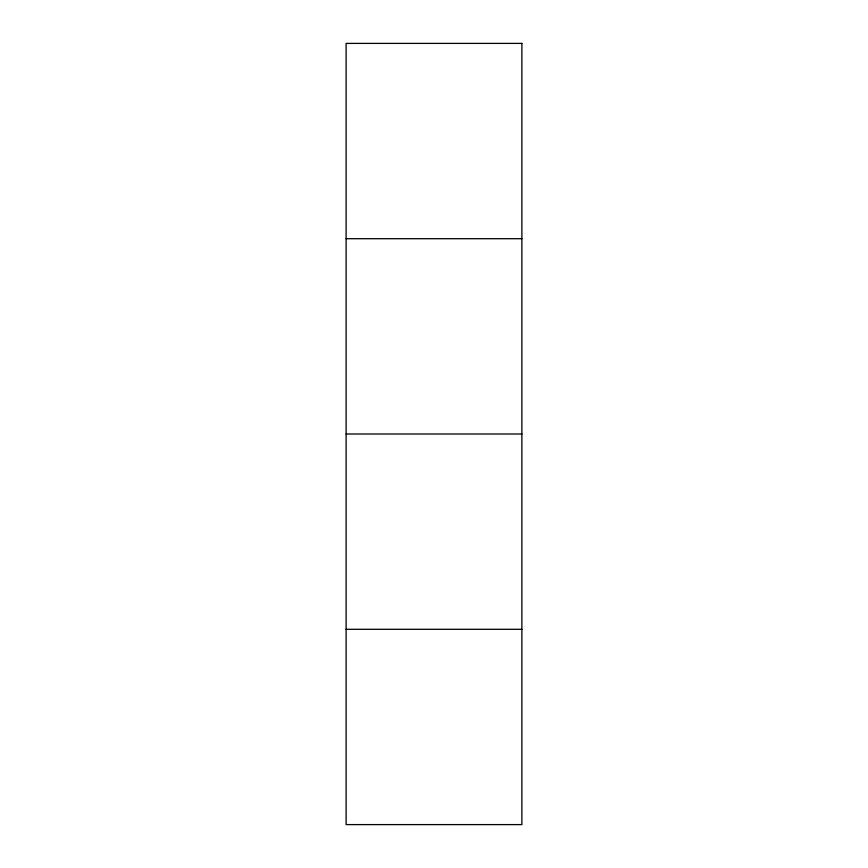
<?xml version="1.0" encoding="UTF-8"?>
<svg xmlns="http://www.w3.org/2000/svg" width="868" height="868" viewBox="0 0 868 868"><rect width="100%" height="100%" fill="white"/><g stroke="black" fill="none" stroke-linecap="round" stroke-linejoin="round"><path stroke-width="1.3" d="M346.115 238.7L521.885 238.7M346.115 434L521.885 434M346.115 629.3L521.885 629.3M521.885 43.4L346.115 43.4L346.115 824.6L521.885 824.6L521.885 43.4"/></g></svg>
